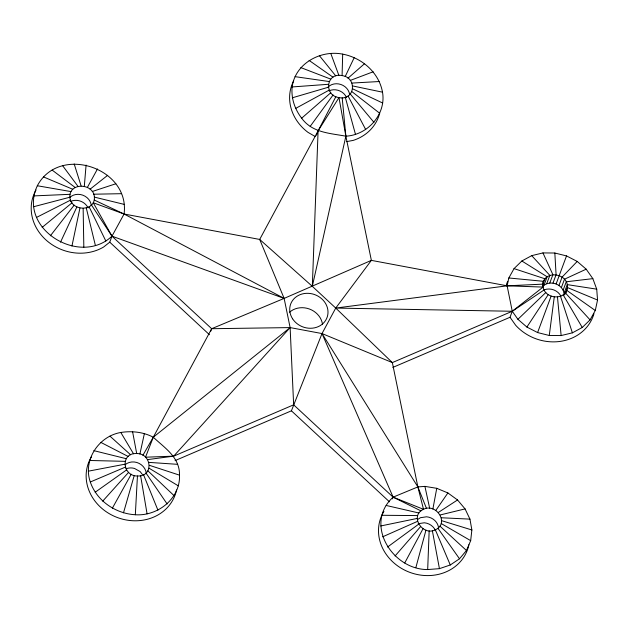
<?xml version="1.0" encoding="UTF-8"?>
<svg xmlns="http://www.w3.org/2000/svg" width="629" height="629" viewBox="0 0 629 629"><rect width="100%" height="100%" fill="white"/><g stroke="black" fill="none" stroke-linecap="round" stroke-linejoin="round"><path stroke-width="0.94" d="M542.623 283.836C545.249 269.503 568.6 273.536 567.444 287.555C566.021 300.788 545.084 299.302 543.086 287.076L507.123 285.825L371.362 260.375L284.135 298.398L111.97 236.166C79.639 266.775 17.164 228.539 37.339 185.752C59.299 144.214 130.345 167.912 124.07 214.017L111.97 236.166L109.737 242.165L103.612 247.032A46.184 40.964 20.4 0 1 47.301 241.119A46.184 40.964 20.4 0 1 36.034 190.037M342.09 75.59C326.026 72.193 323.534 95.545 338.976 97.597C355.039 100.994 357.531 77.642 342.09 75.59L342.679 54.133C320.617 49.715 295.182 63.505 292.131 86.951C291.046 98.234 294.781 109.297 301.668 118.189C312.165 132.766 329.714 133.175 345.871 136.186C367.69 135.015 386.355 114.258 382.511 92.18C378.973 72.563 361.872 57.734 342.679 54.133M175.066 460.609L291.416 410.816L322.017 333.567L335.737 308.068L371.362 260.375L345.871 136.186L338.976 97.597L318.085 130.911L312.322 286.337L335.737 308.068L392.347 362.587L417.876 486.917L423.506 509.325C409.047 515.725 422.735 536.458 435.347 529.822C449.806 523.422 436.117 502.689 423.506 509.325L393.109 497.154L293.649 404.824L290.126 327.591L284.135 298.398L259.691 239.437L318.085 130.911L335.87 96.63M427.689 569.552C392.323 569.827 363.648 523.878 393.109 497.154L417.876 486.917L424.921 486.382L436.754 488.316L447.887 492.947L457.542 499.969L465.067 508.9L469.957 519.129L471.868 529.964L470.673 540.657L466.459 550.493L459.5 558.788L450.285 564.984L439.435 568.655L427.689 569.552L429.159 530.758M69.866 197.223C68.986 182.103 93.635 183.07 94.397 197.121C95.27 212.24 70.621 211.273 69.866 197.223L33.683 206.713M135.329 514.75C157.714 516.354 180.476 498.577 179.509 475.154C179.87 457.346 164.884 448.115 153.287 437.21C143.326 432.005 131.838 430.731 120.815 432.477C98.572 436.235 82.713 460.247 90.293 482.003C96.819 500.928 115.626 513.641 135.329 514.75L137.444 475.996C153.987 476.853 151.841 453.297 136.697 453.54C120.147 452.683 122.293 476.239 137.444 475.996M84.317 186.302L86.079 165.065M549.274 335.477L561.139 335.564L572.39 332.843L582.257 327.489L590.065 319.87L595.278 310.506L597.55 300.033L596.717 289.159L592.848 278.639L586.189 269.181L577.21 261.428L566.517 255.917L554.833 253.015L542.961 252.921L531.717 255.641L521.85 260.996L514.042 268.614L508.83 277.979L507.123 285.825L512.258 311.269L517.911 319.304L526.898 327.056L537.591 332.568L549.274 335.477L554.259 296.959M432.87 509.058L436.754 488.316M71.934 246.065L79.938 208.042M506.219 285.723L506.597 283.978A46.184 40.964 20.4 0 1 507.737 281.297M139.89 454.059L144.395 433.507M91.52 205.085L111.97 236.166L211.666 328.715L290.126 327.591L322.017 333.567L392.347 362.587L512.258 311.269L543.086 287.076L542.898 284.143L543.558 281.32L508.83 277.979M415.855 567.625L425.982 530.082M123.496 512.816L134.244 475.477M210.707 331.286L211.666 328.715L284.135 298.398L124.07 214.017L94.24 200.03M316.489 135.196L318.085 130.911M392.472 498.86L393.109 497.154L322.017 333.567L417.876 486.917L426.501 508.476M392.826 367.422L510.033 317.268L512.258 311.269L544.077 289.961M542.505 285.527L545.005 278.812L514.042 268.614M542.418 286.698L544.022 285.181L547.144 276.784L521.85 260.996M544.022 285.181L546.703 283.765L549.832 275.368L531.717 255.641M546.703 283.765L549.762 283.066L552.883 274.676L542.961 252.921M549.762 283.066L552.97 283.136L556.091 274.739L554.833 253.015M537.591 332.568L551.114 296.141M564.268 294.977C564.315 290.008 560.541 285.763 556.115 283.954L566.517 255.917M558.977 285.48L562.106 277.082L577.21 261.428M561.375 287.595L564.496 279.197L586.189 269.181M563.136 290.166L566.257 281.776L592.848 278.639M564.142 293.02L567.264 284.623L596.717 289.159M564.952 294.278L567.444 287.555L597.55 300.033M565.542 293.735L566.792 290.378L595.278 310.506M60.518 242.181L76.88 206.933M345.195 76.557L354.221 57.609M404.722 562.986L423.042 528.698M211.666 328.715L153.287 437.21L142.893 455.31M87.384 187.411L97.495 168.949M112.363 508.177L131.241 474.219M526.898 327.056L548.244 294.616M435.811 510.449L447.887 492.947M310.207 126.35L333.079 94.979M50.367 235.804L74.175 205.156M395.067 555.965L420.534 526.685M102.708 501.156L128.638 472.324M417.389 519.696L420.384 517.722L426.572 516.786A12.47 11.063 20.4 0 1 438.602 528.36M517.911 319.304L545.854 292.493M347.986 78.208L364.616 63.631M301.668 118.189L330.799 92.754M42.167 227.368L72.013 202.837M90.081 189.187L107.653 175.326M387.543 547.033L418.639 524.193M95.183 492.232L126.602 469.918M438.319 512.462L457.542 499.969M295.567 108.455L329.179 90.112M36.474 217.445L70.542 200.132M382.652 536.804L417.475 521.378M293.649 404.824L173.69 456.151L147.532 459.618M90.293 482.003L125.281 467.15M350.267 80.433L373.154 71.785M92.243 191.507L115.854 183.762M292.312 97.802L328.338 87.234M418.159 523.713L424.347 522.778A12.47 11.063 20.4 0 1 435.543 530.727M440.214 514.954L465.067 508.9M380.742 525.97L417.121 518.445M88.382 471.168L124.77 464.226M346.524 141.643L353.254 140.385A46.184 40.964 20.4 0 0 379.515 113.81M292.131 86.951L328.322 84.302M351.886 83.075L379.256 81.526M542.898 284.143L507.123 285.825L335.737 308.068L512.258 311.269M33.974 195.902L70.016 194.314M93.713 194.212L121.539 193.685M381.937 515.277L417.609 515.591M89.577 460.475L125.092 461.34M441.385 517.761L469.957 519.129M148.853 462.378L177.598 464.328M295.04 76.652L329.14 81.534M37.339 185.752L70.998 191.593M352.727 85.953L382.511 92.18M386.151 505.449L418.906 513.005M94.397 197.121L124.33 204.417M93.792 450.639L126.225 458.69M552.97 283.136L556.115 283.954M441.731 520.702L471.868 529.964M149.372 465.303L179.509 475.154M300.835 67.602L330.736 79.112M43.55 176.946L72.736 189.258M352.743 88.886L382.684 103.03M393.109 497.154L420.919 510.866M100.75 442.344L128.104 456.45M315.066 136.454L307.974 132.342A46.184 40.964 20.4 0 1 293.657 80.897M441.244 523.556L470.673 540.657M149.049 468.196L178.314 485.855M309.122 60.415L333 77.194M52.168 170.097L75.118 187.458M351.925 91.653L379.782 113.322M109.965 436.149L130.596 454.775M439.946 526.143L466.459 550.493M109.737 242.165L209.433 334.707M291.416 410.816L389.445 501.816M147.909 470.846L174.099 495.683M565.345 292.886L590.065 319.87M350.329 94.075L373.988 122.372M319.335 55.588L335.776 75.92M62.617 165.663L77.972 186.326M437.933 528.281L459.5 558.788M510.033 317.268L515.686 325.303A46.184 40.964 20.4 0 0 560.494 341.358A46.184 40.964 20.4 0 0 593.965 313.737M146.03 473.087L167.141 503.978M120.815 432.477L133.521 453.784M563.207 294.915L582.257 327.489M111.97 236.166L93.257 202.75L124.07 214.017L259.691 239.437L312.322 286.337L345.871 136.186L342.192 97.817M348.065 95.993L365.701 129.558M89.145 206.886L105.845 241.033M142.445 474.565L140.149 471.601L134.535 468.456A12.47 11.063 20.4 0 0 125.934 468.849M435.347 529.822L450.285 564.984M143.546 474.761L157.926 510.174M330.783 53.449L338.874 75.37M560.518 296.322L572.39 332.843M74.191 163.949L81.11 185.932M345.29 97.267L355.487 134.386M86.283 208.018L95.396 245.467M424.921 486.382L429.693 508.389M132.562 431.573L136.697 453.54M432.351 530.672L439.435 568.655M140.613 475.752L147.076 513.846M557.467 297.022L561.139 335.564M83.146 208.411L83.83 247.189M468.888 544.769A46.184 40.964 20.4 0 1 408.936 572.028A46.184 40.964 20.4 0 1 383.926 511.44M176.529 489.96A46.184 40.964 20.4 0 1 116.577 517.227A46.184 40.964 20.4 0 1 91.567 456.638M70.44 201.508A12.47 11.063 20.4 0 1 88.068 207.908M328.983 90.859A12.47 11.063 20.4 0 1 346.532 97.464M544.478 289.765A12.47 11.063 20.4 0 1 560.911 296.165M289.568 312.236A19.397 17.203 20.4 0 1 309.358 308.996A19.397 17.203 20.4 0 1 322.488 324.194M69.615 197.655A12.47 11.063 20.4 0 1 82.761 195.163A12.47 11.063 20.4 0 1 91.276 205.518M124.982 464.839A12.47 11.063 20.4 0 1 136.768 462.457C140.833 463.699 144.316 466.726 145.731 470.775A12.47 11.063 20.4 0 1 146.25 473.7M328.118 86.975A12.47 11.063 20.4 0 1 340.934 84.498A12.47 11.063 20.4 0 1 349.606 94.35M153.287 437.21L145.503 457.212L173.69 456.151L290.126 327.591L153.287 437.21M292.587 318.801A19.397 17.203 20.4 0 0 325.728 320.247A19.397 17.203 20.4 0 0 308.281 293.326A19.397 17.203 20.4 0 0 292.587 318.801"/></g></svg>
